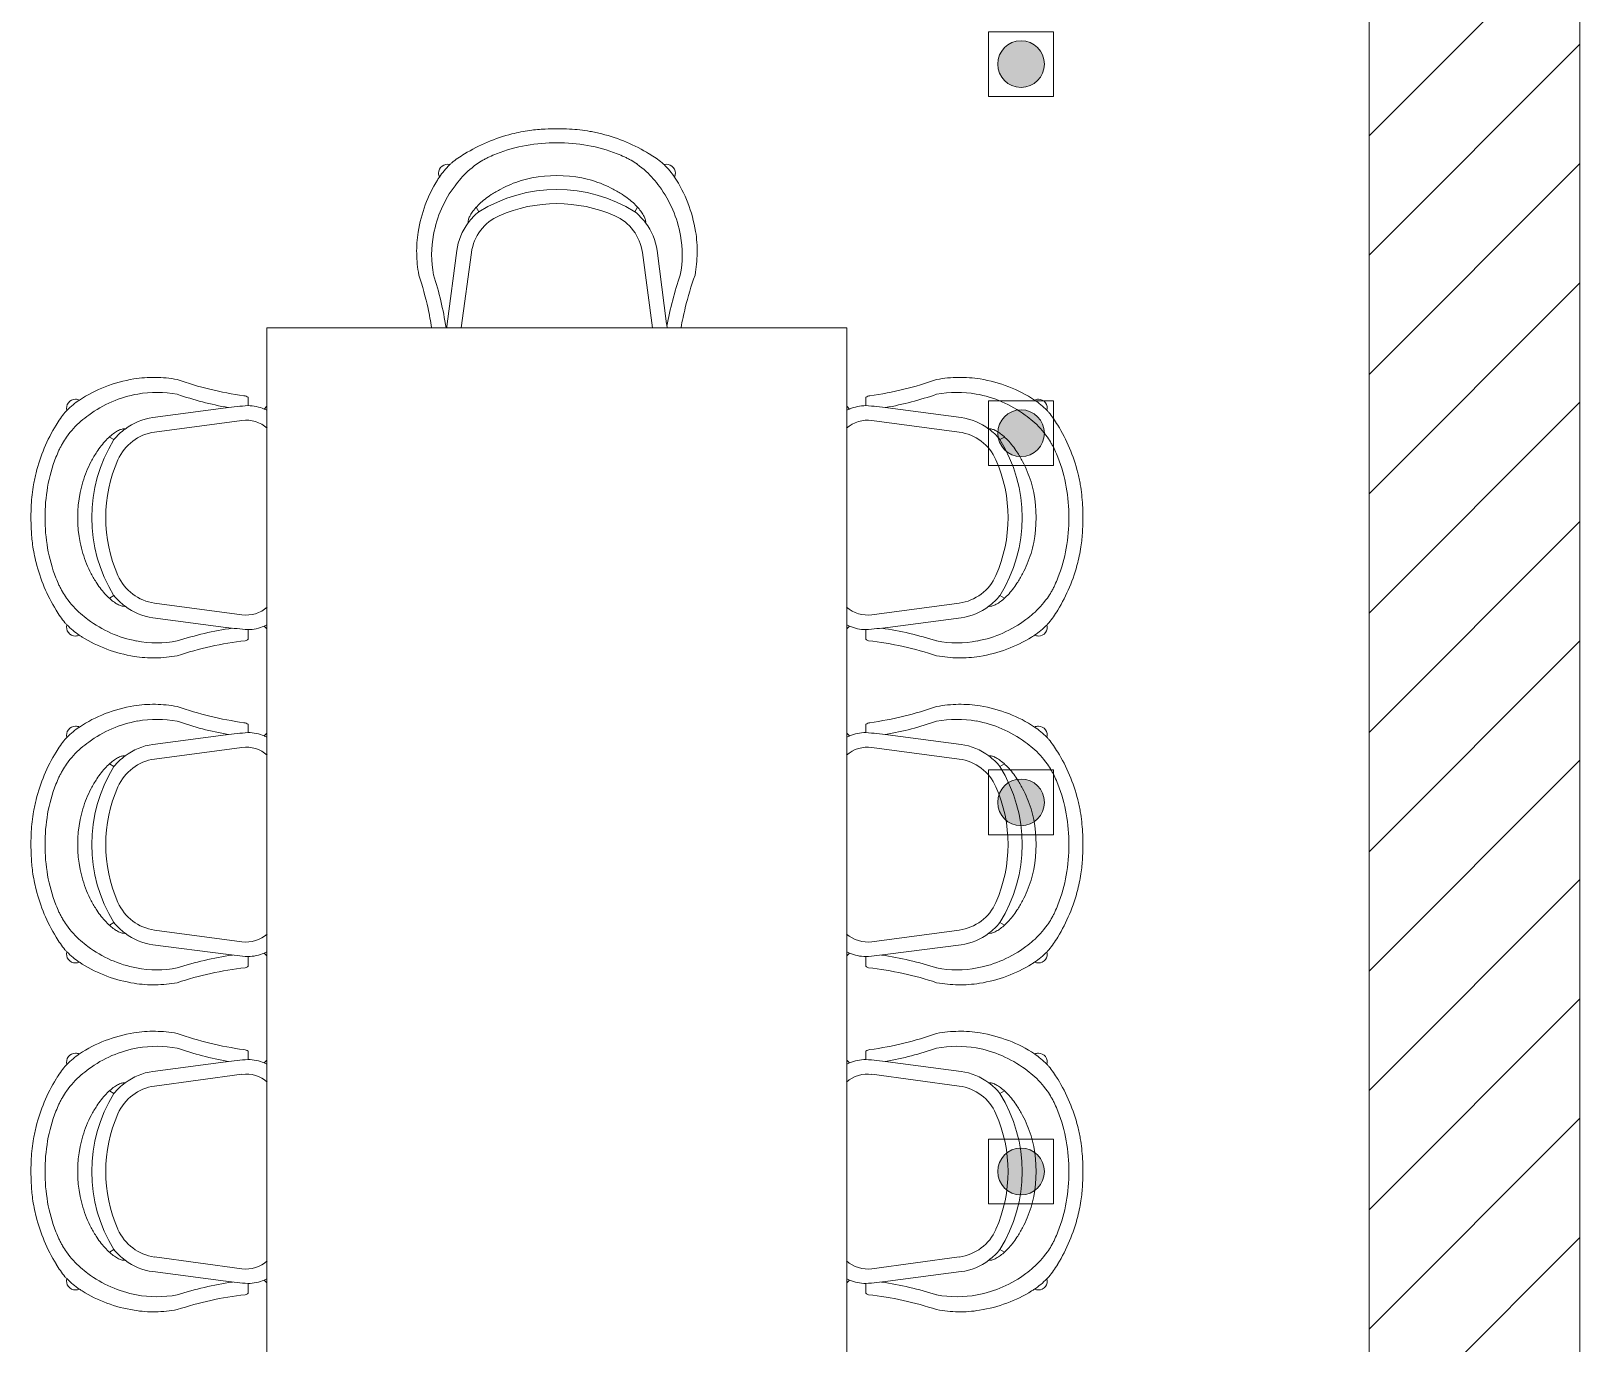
# Model space of a CAD drawing. Header units: millimetres. Extents: x 1680 to 166026, y 35966 to 91121.
# Drawn here: x 129413 to 132350, y 51140 to 53628 of the extents above; entities that cross this region are included whole.
import ezdxf

# ---------------------------------------------------------------- set-up
doc = ezdxf.new("R2010")
doc.units = ezdxf.units.MM
doc.layers.add('I-Furn', color=252, linetype='Continuous', lineweight=13)

# ---------------------------------------------------------------- blocks, each defined once
blk = doc.blocks.new('plan')
at = {"color": 252, "lineweight": 20, "true_color": 0x939598}
for p, q in [((503332.1, -213712.2), (503332.1, -192512.2)), ((502932.1, -202172.2), (502932.1, -213312.2))]:
    blk.add_line(p, q, dxfattribs=at)
at = {"color": 252, "linetype": 'Continuous', "lineweight": 20, "true_color": 0x939598}
for p, q in [((502932.1, -205528.4), (503332.1, -205128.4)), ((502932.1, -205754.7), (503332.1, -205354.7)), ((502932.1, -205981), (503332.1, -205581)), ((502932.1, -206207.3), (503332.1, -205807.3)), ((502932.1, -206433.5), (503332.1, -206033.5)), ((502932.1, -206659.8), (503332.1, -206259.8)), ((502932.1, -206886.1), (503332.1, -206486.1)), ((502932.1, -207112.4), (503332.1, -206712.4)), ((502932.1, -207338.6), (503332.1, -206938.6)), ((502932.1, -207564.9), (503332.1, -207164.9)), ((502932.1, -207791.2), (503332.1, -207391.2)), ((502932.1, -208017.5), (503332.1, -207617.5))]:
    blk.add_line(p, q, dxfattribs=at)
at = {"layer": 'I-Furn', "color": 252, "lineweight": 20, "true_color": 0x939598}
for p, q in [((501239.2, -205663.5), (501244.1, -205672.3)), ((501540.1, -205672.3), (501544.9, -205663.5)), ((501184, -205884.7), (501202.3, -205745.9)), ((501230.1, -205749.3), (501210.8, -205892.2)), ((501573.4, -205892.2), (501554.2, -205749.3)), ((501600.2, -205884.7), (501581.9, -205745.9)), ((500842.1, -205892.2), (500842.1, -209092.2)), ((501942.1, -205892.2), (500842.1, -205892.2)), ((501942.1, -209092.2), (501942.1, -205892.2)), ((500806.4, -206039.8), (500806.4, -206024)), ((501977.8, -206039.8), (501977.8, -206024)), ((500764.6, -206044.1), (500625.8, -206062.4)), ((500842.1, -206041.1), (500837.2, -206046.3)), ((501942.1, -206041.1), (501947.1, -206046.3)), ((502019.6, -206044.1), (502158.4, -206062.4)), ((500794.9, -206067.9), (500629.2, -206090.2)), ((501989.4, -206067.9), (502155, -206090.2)), ((500552.1, -206104.3), (500543.4, -206099.4)), ((502232.1, -206104.3), (502240.9, -206099.4)), ((500543.4, -206405.1), (500552.1, -206400.2)), ((502240.9, -206405.1), (502232.1, -206400.2)), ((500629.2, -206414.3), (500794.9, -206436.6)), ((502155, -206414.3), (501989.4, -206436.6)), ((500764.6, -206460.3), (500625.8, -206442.1)), ((500806.4, -206482.9), (500806.4, -206464.7)), ((500837.2, -206458.2), (500842.1, -206463.4)), ((501947.1, -206458.2), (501942.1, -206463.4)), ((501977.8, -206482.9), (501977.8, -206464.7)), ((502019.6, -206460.3), (502158.4, -206442.1)), ((500764.6, -206664.1), (500625.8, -206682.4)), ((500806.4, -206659.8), (500806.4, -206644)), ((500842.1, -206661.1), (500837.2, -206666.3)), ((501942.1, -206661.1), (501947.1, -206666.3)), ((501977.8, -206659.8), (501977.8, -206644)), ((502019.6, -206664.1), (502158.4, -206682.4)), ((500794.9, -206687.9), (500629.2, -206710.2)), ((501989.4, -206687.9), (502155, -206710.2)), ((500552.1, -206724.3), (500543.4, -206719.4)), ((502232.1, -206724.3), (502240.9, -206719.4)), ((500543.4, -207025.1), (500552.1, -207020.2)), ((502240.9, -207025.1), (502232.1, -207020.2)), ((500629.2, -207034.3), (500794.9, -207056.6)), ((502155, -207034.3), (501989.4, -207056.6)), ((500764.6, -207080.3), (500625.8, -207062.1)), ((500837.2, -207078.2), (500842.1, -207083.4)), ((501947.1, -207078.2), (501942.1, -207083.4)), ((502019.6, -207080.3), (502158.4, -207062.1)), ((500806.4, -207102.9), (500806.4, -207084.7)), ((501977.8, -207102.9), (501977.8, -207084.7)), ((500764.6, -207284.1), (500625.8, -207302.4)), ((500806.4, -207279.8), (500806.4, -207264)), ((500842.1, -207281.1), (500837.2, -207286.3)), ((501942.1, -207281.1), (501947.1, -207286.3)), ((501977.8, -207279.8), (501977.8, -207264)), ((502019.6, -207284.1), (502158.4, -207302.4)), ((500794.9, -207307.9), (500629.2, -207330.2)), ((501989.4, -207307.9), (502155, -207330.2)), ((500552.1, -207344.3), (500543.4, -207339.4)), ((502232.1, -207344.3), (502240.9, -207339.4)), ((500543.4, -207645.1), (500552.1, -207640.2)), ((502240.9, -207645.1), (502232.1, -207640.2)), ((500629.2, -207654.3), (500794.9, -207676.6)), ((502155, -207654.3), (501989.4, -207676.6)), ((500764.6, -207700.3), (500625.8, -207682.1)), ((500837.2, -207698.2), (500842.1, -207703.4)), ((501947.1, -207698.2), (501942.1, -207703.4)), ((502019.6, -207700.3), (502158.4, -207682.1)), ((500806.4, -207722.9), (500806.4, -207704.7)), ((501977.8, -207722.9), (501977.8, -207704.7))]:
    blk.add_line(p, q, dxfattribs=at)
for centre, radius, start, end in [((501383.7, -205833.1), 317.8, 103.9821, 121.6855), ((501400.5, -205833.1), 317.8, 58.2906, 76.0178), ((501383.7, -205833.1), 290.8, 99.8197, 111.3871), ((501392.1, -205880.1), 338.6, 80.1369, 99.8631), ((501400.5, -205833.1), 290.8, 68.6129, 80.1803), ((501184.6, -205599.3), 17, 74.9471, 180), ((501599.7, -205599.3), 17, 0, 105.0417), ((501184.6, -205599.3), 17, 180, 205.1257), ((501599.7, -205599.3), 17, 334.7377, 0), ((501392.1, -205911.2), 281.1, 58.2284, 121.7716), ((501316, -205760.8), 114.1, 129.0747, 143.7042), ((501451.6, -205776.8), 137, 37.5736, 49.7632), ((501311.7, -205760.3), 110.3, 142.561, 172.4955), ((501472.6, -205760.3), 110.3, 7.5045, 37.439), ((501948.1, -205985.4), 770.7, 172.4955, 173.0568), ((500836.1, -205985.4), 770.7, 6.9432, 7.5045), ((500793.9, -206046.2), 25.5, 60.6526, 79.3474), ((501990.3, -206046.2), 25.5, 100.6526, 119.3474), ((500479.2, -206044.7), 17, 90, 195.0417), ((500479.2, -206044.7), 17, 64.7377, 90), ((500865.3, -206808.3), 770.7, 94.3794, 97.5045), ((500804.6, -206124), 84.2, 67.2466, 88.7534), ((500806.3, -206123), 82.6, 64.1875, 68.0915), ((501977.9, -206123), 82.6, 111.9085, 115.8125), ((501979.6, -206124), 84.2, 91.2466, 112.7534), ((501919, -206808.3), 770.7, 82.4955, 85.6206), ((502305, -206044.7), 17, 90, 115.2623), ((502305, -206044.7), 17, 344.9583, 90), ((500712.9, -206243.8), 317.8, 148.2906, 166.0178), ((500656.7, -206192.7), 137, 127.5736, 139.7632), ((500640.2, -206171.8), 110.3, 97.5045, 127.439), ((502144, -206171.8), 110.3, 52.561, 82.4955), ((502127.6, -206192.7), 137, 40.2368, 52.4264), ((502071.3, -206243.8), 317.8, 13.9822, 31.7094), ((500791.1, -206252.3), 281.1, 148.2284, 211.7716), ((501993.2, -206252.3), 281.1, 328.2284, 31.7716), ((500712.9, -206243.8), 290.8, 158.6129, 170.1803), ((502071.3, -206243.8), 290.8, 9.8197, 21.3871), ((500760, -206252.2), 338.6, 170.1369, 189.8631), ((502024.3, -206252.2), 338.6, 350.1369, 9.8631), ((500712.9, -206260.6), 290.8, 189.8197, 201.3871), ((502071.3, -206260.6), 290.8, 338.6129, 350.1803), ((500712.9, -206260.6), 317.8, 193.9821, 211.6855), ((502071.3, -206260.6), 317.8, 328.3145, 346.0179), ((500640.7, -206328.3), 114.1, 219.0747, 233.7042), ((502143.5, -206328.3), 114.1, 306.2958, 320.9253), ((500640.2, -206332.7), 110.3, 232.561, 262.4955), ((502144, -206332.7), 110.3, 277.5045, 307.439), ((500479.2, -206459.8), 17, 164.9471, 270), ((500865.3, -205696.2), 770.7, 262.4955, 265.6206), ((500804.6, -206380.5), 84.2, 271.2466, 292.7534), ((500807.6, -206382), 81.5, 291.1779, 295.1859), ((501976.6, -206382), 81.5, 244.8141, 248.8221), ((501979.6, -206380.5), 84.2, 247.2466, 268.7534), ((501919, -205696.2), 770.7, 274.3794, 277.5045), ((502305, -206459.8), 17, 270, 15.0529), ((500479.2, -206459.8), 17, 270, 295.1257), ((500800.3, -206478.2), 7.68, 276.4311, 322.5062), ((501983.9, -206478.2), 7.68, 217.4938, 263.5689), ((502305, -206459.8), 17, 244.8743, 270), ((500793.9, -206666.2), 25.5, 60.6526, 79.3474), ((501990.3, -206666.2), 25.5, 100.6526, 119.3474), ((500479.2, -206664.7), 17, 90, 195.0417), ((500479.2, -206664.7), 17, 64.7377, 90), ((500865.3, -207428.3), 770.7, 94.3794, 97.5045), ((500804.6, -206744), 84.2, 67.2466, 88.7534), ((500806.3, -206743), 82.6, 64.1875, 68.0915), ((501977.9, -206743), 82.6, 111.9085, 115.8125), ((501979.6, -206744), 84.2, 91.2466, 112.7534), ((501919, -207428.3), 770.7, 82.4955, 85.6206), ((502305, -206664.7), 17, 90, 115.2623), ((502305, -206664.7), 17, 344.9583, 90), ((500712.9, -206863.8), 317.8, 148.2906, 166.0178), ((500640.2, -206791.8), 110.3, 97.5045, 127.439), ((502144, -206791.8), 110.3, 52.561, 82.4955), ((502071.3, -206863.8), 317.8, 13.9822, 31.7094), ((500791.1, -206872.3), 281.1, 148.2284, 211.7716), ((500656.7, -206812.7), 137, 127.5736, 139.7632), ((502127.6, -206812.7), 137, 40.2368, 52.4264), ((501993.2, -206872.3), 281.1, 328.2284, 31.7716), ((500712.9, -206863.8), 290.8, 158.6129, 170.1803), ((502071.3, -206863.8), 290.8, 9.8197, 21.3871), ((500760, -206872.2), 338.6, 170.1369, 189.8631), ((502024.3, -206872.2), 338.6, 350.1369, 9.8631), ((500712.9, -206880.6), 290.8, 189.8197, 201.3871), ((502071.3, -206880.6), 290.8, 338.6129, 350.1803), ((500712.9, -206880.6), 317.8, 193.9821, 211.6855), ((502071.3, -206880.6), 317.8, 328.3145, 346.0179), ((500640.7, -206948.3), 114.1, 219.0747, 233.7042), ((502143.5, -206948.3), 114.1, 306.2958, 320.9253), ((500640.2, -206952.7), 110.3, 232.561, 262.4955), ((502144, -206952.7), 110.3, 277.5045, 307.439), ((500479.2, -207079.8), 17, 164.9471, 270), ((500865.3, -206316.2), 770.7, 262.4955, 265.6206), ((500804.6, -207000.5), 84.2, 271.2466, 292.7534), ((500807.6, -207002), 81.5, 291.1779, 295.1859), ((501976.6, -207002), 81.5, 244.8141, 248.8221), ((501979.6, -207000.5), 84.2, 247.2466, 268.7534), ((501919, -206316.2), 770.7, 274.3794, 277.5045), ((502305, -207079.8), 17, 270, 15.0529), ((500479.2, -207079.8), 17, 270, 295.1257), ((500800.3, -207098.2), 7.68, 276.4311, 322.5062), ((501983.9, -207098.2), 7.68, 217.4938, 263.5689), ((502305, -207079.8), 17, 244.8743, 270), ((500479.2, -207284.7), 17, 90, 195.0417), ((500479.2, -207284.7), 17, 64.7377, 90), ((500865.3, -208048.3), 770.7, 94.3794, 97.5045), ((500793.9, -207286.2), 25.5, 60.6526, 79.3474), ((500804.6, -207364), 84.2, 67.2466, 88.7534), ((500806.3, -207363), 82.6, 64.1875, 68.0915), ((501977.9, -207363), 82.6, 111.9085, 115.8125), ((501979.6, -207364), 84.2, 91.2466, 112.7534), ((501990.3, -207286.2), 25.5, 100.6526, 119.3474), ((501919, -208048.3), 770.7, 82.4955, 85.6206), ((502305, -207284.7), 17, 90, 115.2623), ((502305, -207284.7), 17, 344.9583, 90), ((500712.9, -207483.8), 317.8, 148.2906, 166.0178), ((500640.2, -207411.8), 110.3, 97.5045, 127.439), ((502144, -207411.8), 110.3, 52.561, 82.4955), ((502071.3, -207483.8), 317.8, 13.9822, 31.7094), ((500791.1, -207492.3), 281.1, 148.2284, 211.7716), ((500656.7, -207432.7), 137, 127.5736, 139.7632), ((502127.6, -207432.7), 137, 40.2368, 52.4264), ((501993.2, -207492.3), 281.1, 328.2284, 31.7716), ((500712.9, -207483.8), 290.8, 158.6129, 170.1803), ((502071.3, -207483.8), 290.8, 9.8197, 21.3871), ((500760, -207492.2), 338.6, 170.1369, 189.8631), ((502024.3, -207492.2), 338.6, 350.1369, 9.8631), ((500712.9, -207500.6), 290.8, 189.8197, 201.3871), ((502071.3, -207500.6), 290.8, 338.6129, 350.1803), ((500712.9, -207500.6), 317.8, 193.9821, 211.6855), ((502071.3, -207500.6), 317.8, 328.3145, 346.0179), ((500640.7, -207568.3), 114.1, 219.0747, 233.7042), ((502143.5, -207568.3), 114.1, 306.2958, 320.9253), ((500640.2, -207572.7), 110.3, 232.561, 262.4955), ((502144, -207572.7), 110.3, 277.5045, 307.439), ((500479.2, -207699.8), 17, 164.9471, 270), ((500804.6, -207620.5), 84.2, 271.2466, 292.7534), ((500807.6, -207622), 81.5, 291.1779, 295.1859), ((501976.6, -207622), 81.5, 244.8141, 248.8221), ((501979.6, -207620.5), 84.2, 247.2466, 268.7534), ((502305, -207699.8), 17, 270, 15.0529), ((500479.2, -207699.8), 17, 270, 295.1257), ((500865.3, -206936.2), 770.7, 262.4955, 265.6206), ((500800.3, -207718.2), 7.68, 276.4311, 322.5062), ((501919, -206936.2), 770.7, 274.3794, 277.5045), ((501983.9, -207718.2), 7.68, 217.4938, 263.5689), ((502305, -207699.8), 17, 244.8743, 270)]:
    blk.add_arc(centre, radius, start, end, dxfattribs=at)
for centre, major_axis, ratio, start_param, end_param in [((501283.2, -205597.3), (124.7, 65.8), 0.478878, 2.144758, 2.412185), ((501314.8, -205606), (122.1, 55.5), 0.437253, 2.022491, 2.374731), ((501465, -205616.8), (-125.6, 47), 0.50749, 3.86733, 4.228209), ((501501.1, -205597.3), (-124.7, 65.8), 0.478878, 3.871, 4.138428), ((501601.3, -205874.4), (-429.5, 207.1), 0.744468, 6.087227, 6.136628), ((501392.1, -205804.1), (221.7, 0), 0.904663, 1.355749, 1.785826), ((501181.8, -205872), (432, 201.9), 0.743519, 0.150103, 0.202513), ((501532.5, -205838.5), (-352.5, 185.9), 0.742648, 6.164094, 6.506695), ((501247.9, -205830.9), (361.1, 168.7), 0.743443, 6.088233, 6.431545), ((501392.1, -205929.8), (273.1, 0), 0.999391, 1.15785, 1.983742), ((501318.2, -205761.2), (88.9, 0), 0.999391, 1.983742, 3.007899), ((501466, -205761.2), (88.9, 0), 0.999391, 0.133693, 1.15785), ((501505.9, -205778.3), (-348.5, 58.8), 0.757664, 6.267187, 6.554051), ((501278.4, -205778.7), (348.3, 59.8), 0.757502, 6.01024, 6.28875), ((500222.6, -206175.1), (886.1, 496.6), 0.781135, 5.999432, 6.127059), ((502570.7, -206190), (-899.1, 500), 0.784664, 0.138546, 0.261181), ((500710.8, -206396.4), (-168.7, 361.1), 0.743443, 6.088233, 6.431545), ((500658.6, -206366), (-59.8, 348.3), 0.757502, 6.01024, 6.28875), ((501069.9, -205073.7), (-500, -899.1), 0.784664, 0.138546, 0.261181), ((501714.4, -205073.7), (-500, 899.1), 0.784664, 2.880412, 3.003047), ((502125.7, -206366), (-59.8, -348.3), 0.757502, 3.136028, 3.414538), ((502073.5, -206396.4), (-168.7, -361.1), 0.743443, 2.993232, 3.336545), ((500477.2, -206143.3), (-65.8, -124.7), 0.478878, 3.871, 4.138428), ((502307.1, -206143.3), (-65.8, 124.7), 0.478878, 5.28635, 5.553778), ((500496.6, -206179.4), (-47, -125.6), 0.50749, 3.86733, 4.228209), ((500751.9, -206462.5), (-201.9, 432), 0.743519, 0.150103, 0.202513), ((500802.9, -206127.4), (0, 60), 0.999391, 5.553271, 6.416879), ((501981.4, -206127.4), (0, 60), 0.999391, 6.149492, 7.0131), ((502032.3, -206462.5), (-201.9, -432), 0.743519, 2.939079, 2.99149), ((502287.6, -206179.4), (-47, 125.6), 0.50749, 5.196569, 5.557448), ((500641.1, -206178.3), (0, 88.9), 0.999391, 0.133693, 1.15785), ((502143.2, -206178.3), (0, 88.9), 0.999391, 5.125335, 6.149492), ((500809.6, -206252.2), (0, 273.1), 0.999391, 1.15785, 1.983742), ((501974.6, -206252.2), (0, 273.1), 0.999391, 4.299443, 5.125335), ((500684, -206252.2), (0, 221.7), 0.904663, 1.355749, 1.785826), ((502100.2, -206252.2), (0, 221.7), 0.904663, 4.497359, 4.927436), ((500641.1, -206326.2), (0, 88.9), 0.999391, 1.983742, 3.007899), ((502143.2, -206326.2), (0, 88.9), 0.999391, 3.275286, 4.299443), ((500485.9, -206329.6), (-55.5, 122.1), 0.437253, 2.022491, 2.374731), ((502298.3, -206329.6), (-55.5, -122.1), 0.437253, 0.766862, 1.119102), ((500754.3, -206043.1), (-207.1, -429.5), 0.744468, 6.087227, 6.136628), ((500802.9, -206377.1), (0, 60), 0.999391, 3.007899, 3.871507), ((501981.4, -206377.1), (0, 60), 0.999391, 2.411678, 3.275286), ((502030, -206043.1), (-207.1, 429.5), 0.744468, 3.28815, 3.337551), ((500477.2, -206361.2), (-65.8, 124.7), 0.478878, 2.144758, 2.412185), ((500718.4, -206111.9), (-185.9, -352.5), 0.742648, 6.164094, 6.506695), ((501055, -207421.8), (-496.6, 886.1), 0.781135, 5.993716, 6.127059), ((501729.3, -207421.8), (-496.6, -886.1), 0.781135, 3.297719, 3.431062), ((502065.9, -206111.9), (-185.9, 352.5), 0.742648, 2.918083, 3.260684), ((502307.1, -206361.2), (-65.8, -124.7), 0.478878, 0.729407, 0.996835), ((500658.1, -206138.4), (-58.8, -348.5), 0.757664, 6.267187, 6.554051), ((502126.1, -206138.4), (-58.8, 348.5), 0.757664, 2.870727, 3.157591), ((500710.8, -207016.4), (-168.7, 361.1), 0.743443, 6.088233, 6.431545), ((500658.6, -206986), (-59.8, 348.3), 0.757502, 6.01024, 6.28875), ((501069.9, -205693.7), (-500, -899.1), 0.784664, 0.138546, 0.261181), ((501714.4, -205693.7), (-500, 899.1), 0.784664, 2.880412, 3.003047), ((502125.7, -206986), (-59.8, -348.3), 0.757502, 3.136028, 3.414538), ((502073.5, -207016.4), (-168.7, -361.1), 0.743443, 2.993232, 3.336545), ((500477.2, -206763.3), (-65.8, -124.7), 0.478878, 3.871, 4.138428), ((502307.1, -206763.3), (-65.8, 124.7), 0.478878, 5.28635, 5.553778), ((500496.6, -206799.4), (-47, -125.6), 0.50749, 3.86733, 4.228209), ((500751.9, -207082.5), (-201.9, 432), 0.743519, 0.150103, 0.202513), ((500802.9, -206747.4), (0, 60), 0.999391, 5.553271, 6.416879), ((501981.4, -206747.4), (0, 60), 0.999391, 6.149492, 7.0131), ((502032.3, -207082.5), (-201.9, -432), 0.743519, 2.939079, 2.99149), ((502287.6, -206799.4), (-47, 125.6), 0.50749, 5.196569, 5.557448), ((500641.1, -206798.3), (0, 88.9), 0.999391, 0.133693, 1.15785), ((502143.2, -206798.3), (0, 88.9), 0.999391, 5.125335, 6.149492), ((500809.6, -206872.2), (0, 273.1), 0.999391, 1.15785, 1.983742), ((501974.6, -206872.2), (0, 273.1), 0.999391, 4.299443, 5.125335), ((500684, -206872.2), (0, 221.7), 0.904663, 1.355749, 1.785826), ((502100.2, -206872.2), (0, 221.7), 0.904663, 4.497359, 4.927436), ((500641.1, -206946.2), (0, 88.9), 0.999391, 1.983742, 3.007899), ((502143.2, -206946.2), (0, 88.9), 0.999391, 3.275286, 4.299443), ((500485.9, -206949.6), (-55.5, 122.1), 0.437253, 2.022491, 2.374731), ((500802.9, -206997.1), (0, 60), 0.999391, 3.007899, 3.871507), ((501981.4, -206997.1), (0, 60), 0.999391, 2.411678, 3.275286), ((502298.3, -206949.6), (-55.5, -122.1), 0.437253, 0.766862, 1.119102), ((500477.2, -206981.2), (-65.8, 124.7), 0.478878, 2.144758, 2.412185), ((500754.3, -206663.1), (-207.1, -429.5), 0.744468, 6.087227, 6.136628), ((500718.4, -206731.9), (-185.9, -352.5), 0.742648, 6.164094, 6.506695), ((501055, -208041.8), (-496.6, 886.1), 0.781135, 5.993716, 6.127059), ((501729.3, -208041.8), (-496.6, -886.1), 0.781135, 3.297719, 3.431062), ((502065.9, -206731.9), (-185.9, 352.5), 0.742648, 2.918083, 3.260684), ((502030, -206663.1), (-207.1, 429.5), 0.744468, 3.28815, 3.337551), ((502307.1, -206981.2), (-65.8, -124.7), 0.478878, 0.729407, 0.996835), ((500658.1, -206758.4), (-58.8, -348.5), 0.757664, 6.267187, 6.554051), ((502126.1, -206758.4), (-58.8, 348.5), 0.757664, 2.870727, 3.157591), ((500710.8, -207636.4), (-168.7, 361.1), 0.743443, 6.088233, 6.431545), ((500658.6, -207606), (-59.8, 348.3), 0.757502, 6.01024, 6.28875), ((501069.9, -206313.7), (-500, -899.1), 0.784664, 0.138546, 0.261181), ((501714.4, -206313.7), (-500, 899.1), 0.784664, 2.880412, 3.003047), ((502125.7, -207606), (-59.8, -348.3), 0.757502, 3.136028, 3.414538), ((502073.5, -207636.4), (-168.7, -361.1), 0.743443, 2.993232, 3.336545), ((500477.2, -207383.3), (-65.8, -124.7), 0.478878, 3.871, 4.138428), ((502307.1, -207383.3), (-65.8, 124.7), 0.478878, 5.28635, 5.553778), ((500496.6, -207419.4), (-47, -125.6), 0.50749, 3.86733, 4.228209), ((500751.9, -207702.5), (-201.9, 432), 0.743519, 0.150103, 0.202513), ((500802.9, -207367.4), (0, 60), 0.999391, 5.553271, 6.416879), ((501981.4, -207367.4), (0, 60), 0.999391, 6.149492, 7.0131), ((502032.3, -207702.5), (-201.9, -432), 0.743519, 2.939079, 2.99149), ((502287.6, -207419.4), (-47, 125.6), 0.50749, 5.196569, 5.557448), ((500641.1, -207418.3), (0, 88.9), 0.999391, 0.133693, 1.15785), ((502143.2, -207418.3), (0, 88.9), 0.999391, 5.125335, 6.149492), ((500809.6, -207492.2), (0, 273.1), 0.999391, 1.15785, 1.983742), ((501974.6, -207492.2), (0, 273.1), 0.999391, 4.299443, 5.125335), ((500684, -207492.2), (0, 221.7), 0.904663, 1.355749, 1.785826), ((502100.2, -207492.2), (0, 221.7), 0.904663, 4.497359, 4.927436), ((500641.1, -207566.2), (0, 88.9), 0.999391, 1.983742, 3.007899), ((502143.2, -207566.2), (0, 88.9), 0.999391, 3.275286, 4.299443), ((500485.9, -207569.6), (-55.5, 122.1), 0.437253, 2.022491, 2.374731), ((500802.9, -207617.1), (0, 60), 0.999391, 3.007899, 3.871507), ((501981.4, -207617.1), (0, 60), 0.999391, 2.411678, 3.275286), ((502298.3, -207569.6), (-55.5, -122.1), 0.437253, 0.766862, 1.119102), ((500477.2, -207601.2), (-65.8, 124.7), 0.478878, 2.144758, 2.412185), ((500754.3, -207283.1), (-207.1, -429.5), 0.744468, 6.087227, 6.136628), ((500718.4, -207351.9), (-185.9, -352.5), 0.742648, 6.164094, 6.506695), ((502065.9, -207351.9), (-185.9, 352.5), 0.742648, 2.918083, 3.260684), ((502030, -207283.1), (-207.1, 429.5), 0.744468, 3.28815, 3.337551), ((502307.1, -207601.2), (-65.8, -124.7), 0.478878, 0.729407, 0.996835), ((500658.1, -207378.4), (-58.8, -348.5), 0.757664, 6.267187, 6.554051), ((501055, -208661.8), (-496.6, 886.1), 0.781135, 5.993716, 6.127059), ((501729.3, -208661.8), (-496.6, -886.1), 0.781135, 3.297719, 3.431062), ((502126.1, -207378.4), (-58.8, 348.5), 0.757664, 2.870727, 3.157591)]:
    blk.add_ellipse(centre, major_axis=major_axis, ratio=ratio, start_param=start_param, end_param=end_param, dxfattribs=at)
for points in [[(501340.7, -205518.1), (501335, -205518.8), (501323.7, -205520.7), (501312.5, -205523.2), (501306.9, -205524.7)], [(501369.8, -205515.4), (501365, -205515.7), (501355.2, -205516.3), (501345.5, -205517.4), (501340.7, -205518.1)], [(501416.2, -205515.5), (501408.5, -205515.1), (501393, -205514.7), (501377.6, -205515.1), (501369.8, -205515.4)], [(501454.8, -205519.8), (501448.4, -205518.7), (501435.6, -205516.8), (501422.7, -205515.8), (501416.2, -205515.5)], [(501477.3, -205524.7), (501473.6, -205523.7), (501466.1, -205522), (501458.6, -205520.5), (501454.8, -205519.8)], [(501192.6, -205579.4), (501192, -205580), (501190.7, -205581.1), (501189.6, -205582.3), (501189, -205582.9)], [(501216.8, -205562.6), (501212.4, -205565.2), (501204.1, -205570.6), (501196.3, -205576.4), (501192.6, -205579.4)], [(501591.6, -205579.4), (501587.9, -205576.4), (501580.2, -205570.6), (501571.9, -205565.3), (501567.6, -205562.7)], [(501595.3, -205582.9), (501594.7, -205582.3), (501593.5, -205581.1), (501592.2, -205580), (501591.6, -205579.4)], [(501165.6, -205612.1), (501156.3, -205627), (501140.9, -205658.3), (501131.9, -205692.7), (501129, -205710.7)], [(501169.2, -205606.5), (501168.5, -205607.5), (501167.3, -205609.3), (501166.2, -205611.2), (501165.6, -205612.1)], [(501344.8, -205608.2), (501337.9, -205609.6), (501324.3, -205612.9), (501304.4, -205620), (501285.5, -205628.9), (501273.5, -205636), (501267.6, -205639.8)], [(501516.6, -205639.8), (501510.8, -205636), (501498.8, -205628.9), (501479.8, -205620), (501460, -205612.9), (501446.4, -205609.6), (501439.4, -205608.2)], [(501655.1, -205709.9), (501651.9, -205690.8), (501642.1, -205654.6), (501625.3, -205622), (501615.1, -205606.6)], [(501267.6, -205639.8), (501263.5, -205642.5), (501255.8, -205648.1), (501245.1, -205657.2), (501239.1, -205663.6), (501236.3, -205666.8)], [(501547.9, -205666.8), (501545.2, -205663.6), (501539.2, -205657.2), (501528.5, -205648.1), (501520.7, -205642.5), (501516.6, -205639.8)], [(501224.1, -205693.3), (501223.7, -205692.2), (501223.7, -205689.3), (501225.6, -205683), (501229.8, -205675.2), (501233.9, -205669.7), (501236.3, -205666.8)], [(501560.2, -205693.3), (501560.5, -205692.2), (501560.6, -205689.3), (501558.6, -205683), (501554.4, -205675.2), (501550.3, -205669.7), (501547.9, -205666.8)], [(501129, -205710.7), (501126.9, -205724.2), (501125, -205751.1), (501127.8, -205778.5), (501130.3, -205792.2)], [(501654, -205792.2), (501656.5, -205778.3), (501659.3, -205750.7), (501657.3, -205723.4), (501655.1, -205709.9)], [(500589.8, -205989.3), (500570.7, -205992.4), (500534.5, -206002.2), (500501.9, -206019.1), (500486.5, -206029.3)], [(500672, -205990.4), (500658.2, -205987.8), (500630.6, -205985.1), (500603.3, -205987.1), (500589.8, -205989.3)], [(500798.6, -206021.1), (500776.8, -206018.1), (500733.9, -206009.9), (500692.4, -205997.6), (500672, -205990.4)], [(501985.6, -206021.1), (502007.4, -206018.1), (502050.4, -206009.9), (502091.8, -205997.6), (502112.2, -205990.4)], [(502112.2, -205990.4), (502126.1, -205987.8), (502153.7, -205985.1), (502181, -205987.1), (502194.5, -205989.3)], [(502194.5, -205989.3), (502213.5, -205992.4), (502249.8, -206002.2), (502282.4, -206019.1), (502297.8, -206029.3)], [(500459.3, -206052.8), (500456.3, -206056.5), (500450.5, -206064.2), (500445.2, -206072.5), (500442.6, -206076.8)], [(500462.8, -206049.1), (500462.2, -206049.7), (500461, -206050.9), (500459.8, -206052.1), (500459.3, -206052.8)], [(502321.5, -206049.1), (502322, -206049.7), (502323.2, -206050.9), (502324.4, -206052.1), (502325, -206052.8)], [(502325, -206052.8), (502328, -206056.5), (502333.7, -206064.2), (502339.1, -206072.5), (502341.7, -206076.8)], [(500573.2, -206084.2), (500572.1, -206083.8), (500569.2, -206083.8), (500562.8, -206085.7), (500555.1, -206089.9), (500549.5, -206094.1), (500546.7, -206096.5)], [(502211.1, -206084.2), (502212.2, -206083.8), (502215.1, -206083.8), (502221.4, -206085.7), (502229.1, -206089.9), (502234.7, -206094.1), (502237.5, -206096.5)], [(500546.7, -206096.5), (500543.5, -206099.2), (500537.1, -206105.2), (500528, -206115.9), (500522.3, -206123.7), (500519.7, -206127.7)], [(502237.5, -206096.5), (502240.7, -206099.2), (502247.1, -206105.2), (502256.3, -206115.9), (502261.9, -206123.7), (502264.5, -206127.7)], [(500519.7, -206127.7), (500515.9, -206133.6), (500508.8, -206145.6), (500499.9, -206164.6), (500492.8, -206184.4), (500489.4, -206198), (500488.1, -206204.9)], [(502264.5, -206127.7), (502268.4, -206133.6), (502275.4, -206145.6), (502284.4, -206164.6), (502291.4, -206184.4), (502294.8, -206198), (502296.2, -206204.9)], [(500404.5, -206167.1), (500403.6, -206170.8), (500401.9, -206178.3), (500400.4, -206185.8), (500399.7, -206189.6)], [(502379.7, -206167.1), (502380.6, -206170.8), (502382.4, -206178.3), (502383.9, -206185.8), (502384.6, -206189.6)], [(500399.7, -206189.6), (500398.6, -206196), (500396.7, -206208.8), (500395.7, -206221.7), (500395.4, -206228.1)], [(502384.6, -206189.6), (502385.7, -206196), (502387.5, -206208.8), (502388.5, -206221.7), (502388.8, -206228.1)], [(500395.4, -206228.1), (500395, -206235.9), (500394.6, -206251.3), (500395, -206266.8), (500395.3, -206274.5)], [(502388.8, -206228.1), (502389.2, -206235.9), (502389.7, -206251.3), (502389.3, -206266.8), (502388.9, -206274.5)], [(500395.3, -206274.5), (500395.5, -206279.4), (500396.2, -206289.2), (500397.3, -206298.9), (500397.9, -206303.7)], [(502388.9, -206274.5), (502388.7, -206279.4), (502388.1, -206289.2), (502387, -206298.9), (502386.3, -206303.7)], [(500397.9, -206303.7), (500398.7, -206309.4), (500400.6, -206320.6), (500403.1, -206331.9), (500404.6, -206337.4)], [(500488.1, -206299.5), (500489.4, -206306.5), (500492.8, -206320.1), (500499.9, -206339.9), (500508.8, -206358.9), (500515.9, -206370.9), (500519.7, -206376.8)], [(502296.2, -206299.5), (502294.8, -206306.5), (502291.4, -206320.1), (502284.4, -206339.9), (502275.4, -206358.9), (502268.4, -206370.9), (502264.5, -206376.8)], [(502386.3, -206303.7), (502385.5, -206309.4), (502383.7, -206320.6), (502381.1, -206331.9), (502379.7, -206337.4)], [(500519.7, -206376.8), (500522.3, -206380.8), (500528, -206388.6), (500537.1, -206399.3), (500543.5, -206405.3), (500546.7, -206408)], [(502264.5, -206376.8), (502261.9, -206380.8), (502256.3, -206388.6), (502247.1, -206399.3), (502240.7, -206405.3), (502237.5, -206408)], [(500442.5, -206427.6), (500445.1, -206431.9), (500450.4, -206440.3), (500456.3, -206448), (500459.3, -206451.7)], [(500573.2, -206420.3), (500572.1, -206420.7), (500569.2, -206420.7), (500562.8, -206418.7), (500555.1, -206414.6), (500549.5, -206410.4), (500546.7, -206408)], [(502211.1, -206420.3), (502212.2, -206420.7), (502215.1, -206420.7), (502221.4, -206418.7), (502229.1, -206414.6), (502234.7, -206410.4), (502237.5, -206408)], [(502341.7, -206427.6), (502339.2, -206431.9), (502333.8, -206440.3), (502328, -206448), (502325, -206451.7)], [(500459.3, -206451.7), (500459.9, -206452.4), (500461, -206453.6), (500462.2, -206454.8), (500462.8, -206455.4)], [(502325, -206451.7), (502324.4, -206452.4), (502323.2, -206453.6), (502322, -206454.8), (502321.5, -206455.4)], [(500486.4, -206475.2), (500487.4, -206475.8), (500489.2, -206477.1), (500491.1, -206478.2), (500492, -206478.7)], [(500492, -206478.7), (500506.8, -206488), (500538.2, -206503.4), (500572.6, -206512.4), (500590.6, -206515.3)], [(500672.1, -206514.1), (500692.9, -206507.2), (500735.2, -206495.5), (500779, -206488.3), (500801.2, -206485.8)], [(502112.1, -206514.1), (502091.4, -206507.2), (502049, -206495.5), (502005.3, -206488.3), (501983, -206485.8)], [(502292.3, -206478.7), (502277.4, -206488), (502246.1, -206503.4), (502211.6, -206512.4), (502193.6, -206515.3)], [(502297.8, -206475.2), (502296.9, -206475.8), (502295, -206477.1), (502293.2, -206478.2), (502292.3, -206478.7)], [(500590.6, -206515.3), (500604, -206517.5), (500631, -206519.4), (500658.4, -206516.6), (500672.1, -206514.1)], [(502193.6, -206515.3), (502180.2, -206517.5), (502153.2, -206519.4), (502125.9, -206516.6), (502112.1, -206514.1)], [(500589.8, -206609.3), (500570.7, -206612.4), (500534.5, -206622.2), (500501.9, -206639.1), (500486.5, -206649.3)], [(500672, -206610.4), (500658.2, -206607.8), (500630.6, -206605.1), (500603.3, -206607.1), (500589.8, -206609.3)], [(500798.6, -206641.1), (500776.8, -206638.1), (500733.9, -206629.9), (500692.4, -206617.6), (500672, -206610.4)], [(501985.6, -206641.1), (502007.4, -206638.1), (502050.4, -206629.9), (502091.8, -206617.6), (502112.2, -206610.4)], [(502112.2, -206610.4), (502126.1, -206607.8), (502153.7, -206605.1), (502181, -206607.1), (502194.5, -206609.3)], [(502194.5, -206609.3), (502213.5, -206612.4), (502249.8, -206622.2), (502282.4, -206639.1), (502297.8, -206649.3)], [(500462.8, -206669.1), (500462.2, -206669.7), (500461, -206670.9), (500459.8, -206672.1), (500459.3, -206672.8)], [(502321.5, -206669.1), (502322, -206669.7), (502323.2, -206670.9), (502324.4, -206672.1), (502325, -206672.8)], [(500459.3, -206672.8), (500456.3, -206676.5), (500450.5, -206684.2), (500445.2, -206692.5), (500442.6, -206696.8)], [(502325, -206672.8), (502328, -206676.5), (502333.7, -206684.2), (502339.1, -206692.5), (502341.7, -206696.8)], [(500546.7, -206716.5), (500543.5, -206719.2), (500537.1, -206725.2), (500528, -206735.9), (500522.3, -206743.7), (500519.7, -206747.7)], [(500573.2, -206704.2), (500572.1, -206703.8), (500569.2, -206703.8), (500562.8, -206705.7), (500555.1, -206709.9), (500549.5, -206714.1), (500546.7, -206716.5)], [(502211.1, -206704.2), (502212.2, -206703.8), (502215.1, -206703.8), (502221.4, -206705.7), (502229.1, -206709.9), (502234.7, -206714.1), (502237.5, -206716.5)], [(502237.5, -206716.5), (502240.7, -206719.2), (502247.1, -206725.2), (502256.3, -206735.9), (502261.9, -206743.7), (502264.5, -206747.7)], [(500519.7, -206747.7), (500515.9, -206753.6), (500508.8, -206765.6), (500499.9, -206784.6), (500492.8, -206804.4), (500489.4, -206818), (500488.1, -206824.9)], [(502264.5, -206747.7), (502268.4, -206753.6), (502275.4, -206765.6), (502284.4, -206784.6), (502291.4, -206804.4), (502294.8, -206818), (502296.2, -206824.9)], [(500404.5, -206787.1), (500403.6, -206790.8), (500401.9, -206798.3), (500400.4, -206805.8), (500399.7, -206809.6)], [(502379.7, -206787.1), (502380.6, -206790.8), (502382.4, -206798.3), (502383.9, -206805.8), (502384.6, -206809.6)], [(500399.7, -206809.6), (500398.6, -206816), (500396.7, -206828.8), (500395.7, -206841.7), (500395.4, -206848.1)], [(502384.6, -206809.6), (502385.7, -206816), (502387.5, -206828.8), (502388.5, -206841.7), (502388.8, -206848.1)], [(500395.4, -206848.1), (500395, -206855.9), (500394.6, -206871.3), (500395, -206886.8), (500395.3, -206894.5)], [(502388.8, -206848.1), (502389.2, -206855.9), (502389.7, -206871.3), (502389.3, -206886.8), (502388.9, -206894.5)], [(500395.3, -206894.5), (500395.5, -206899.4), (500396.2, -206909.2), (500397.3, -206918.9), (500397.9, -206923.7)], [(502388.9, -206894.5), (502388.7, -206899.4), (502388.1, -206909.2), (502387, -206918.9), (502386.3, -206923.7)], [(500397.9, -206923.7), (500398.7, -206929.4), (500400.6, -206940.6), (500403.1, -206951.9), (500404.6, -206957.4)], [(500488.1, -206919.5), (500489.4, -206926.5), (500492.8, -206940.1), (500499.9, -206959.9), (500508.8, -206978.9), (500515.9, -206990.9), (500519.7, -206996.8)], [(502296.2, -206919.5), (502294.8, -206926.5), (502291.4, -206940.1), (502284.4, -206959.9), (502275.4, -206978.9), (502268.4, -206990.9), (502264.5, -206996.8)], [(502386.3, -206923.7), (502385.5, -206929.4), (502383.7, -206940.6), (502381.1, -206951.9), (502379.7, -206957.4)], [(500519.7, -206996.8), (500522.3, -207000.8), (500528, -207008.6), (500537.1, -207019.3), (500543.5, -207025.3), (500546.7, -207028)], [(502264.5, -206996.8), (502261.9, -207000.8), (502256.3, -207008.6), (502247.1, -207019.3), (502240.7, -207025.3), (502237.5, -207028)], [(500442.5, -207047.6), (500445.1, -207051.9), (500450.4, -207060.3), (500456.3, -207068), (500459.3, -207071.7)], [(500573.2, -207040.3), (500572.1, -207040.7), (500569.2, -207040.7), (500562.8, -207038.7), (500555.1, -207034.6), (500549.5, -207030.4), (500546.7, -207028)], [(502211.1, -207040.3), (502212.2, -207040.7), (502215.1, -207040.7), (502221.4, -207038.7), (502229.1, -207034.6), (502234.7, -207030.4), (502237.5, -207028)], [(502341.7, -207047.6), (502339.2, -207051.9), (502333.8, -207060.3), (502328, -207068), (502325, -207071.7)], [(500459.3, -207071.7), (500459.9, -207072.4), (500461, -207073.6), (500462.2, -207074.8), (500462.8, -207075.4)], [(502325, -207071.7), (502324.4, -207072.4), (502323.2, -207073.6), (502322, -207074.8), (502321.5, -207075.4)], [(500486.4, -207095.2), (500487.4, -207095.8), (500489.2, -207097.1), (500491.1, -207098.2), (500492, -207098.7)], [(500492, -207098.7), (500506.8, -207108), (500538.2, -207123.4), (500572.6, -207132.4), (500590.6, -207135.3)], [(500672.1, -207134.1), (500692.9, -207127.2), (500735.2, -207115.5), (500779, -207108.3), (500801.2, -207105.8)], [(502112.1, -207134.1), (502091.4, -207127.2), (502049, -207115.5), (502005.3, -207108.3), (501983, -207105.8)], [(502292.3, -207098.7), (502277.4, -207108), (502246.1, -207123.4), (502211.6, -207132.4), (502193.6, -207135.3)], [(502297.8, -207095.2), (502296.9, -207095.8), (502295, -207097.1), (502293.2, -207098.2), (502292.3, -207098.7)], [(500590.6, -207135.3), (500604, -207137.5), (500631, -207139.4), (500658.4, -207136.6), (500672.1, -207134.1)], [(502193.6, -207135.3), (502180.2, -207137.5), (502153.2, -207139.4), (502125.9, -207136.6), (502112.1, -207134.1)], [(500589.8, -207229.3), (500570.7, -207232.4), (500534.5, -207242.2), (500501.9, -207259.1), (500486.5, -207269.3)], [(500672, -207230.4), (500658.2, -207227.8), (500630.6, -207225.1), (500603.3, -207227.1), (500589.8, -207229.3)], [(502112.2, -207230.4), (502126.1, -207227.8), (502153.7, -207225.1), (502181, -207227.1), (502194.5, -207229.3)], [(502194.5, -207229.3), (502213.5, -207232.4), (502249.8, -207242.2), (502282.4, -207259.1), (502297.8, -207269.3)], [(500798.6, -207261.1), (500776.8, -207258.1), (500733.9, -207249.9), (500692.4, -207237.6), (500672, -207230.4)], [(501985.6, -207261.1), (502007.4, -207258.1), (502050.4, -207249.9), (502091.8, -207237.6), (502112.2, -207230.4)], [(500459.3, -207292.8), (500456.3, -207296.5), (500450.5, -207304.2), (500445.2, -207312.5), (500442.6, -207316.8)], [(500462.8, -207289.1), (500462.2, -207289.7), (500461, -207290.9), (500459.8, -207292.1), (500459.3, -207292.8)], [(502321.5, -207289.1), (502322, -207289.7), (502323.2, -207290.9), (502324.4, -207292.1), (502325, -207292.8)], [(502325, -207292.8), (502328, -207296.5), (502333.7, -207304.2), (502339.1, -207312.5), (502341.7, -207316.8)], [(500546.7, -207336.5), (500543.5, -207339.2), (500537.1, -207345.2), (500528, -207355.9), (500522.3, -207363.7), (500519.7, -207367.7)], [(500573.2, -207324.2), (500572.1, -207323.8), (500569.2, -207323.8), (500562.8, -207325.7), (500555.1, -207329.9), (500549.5, -207334.1), (500546.7, -207336.5)], [(502211.1, -207324.2), (502212.2, -207323.8), (502215.1, -207323.8), (502221.4, -207325.7), (502229.1, -207329.9), (502234.7, -207334.1), (502237.5, -207336.5)], [(502237.5, -207336.5), (502240.7, -207339.2), (502247.1, -207345.2), (502256.3, -207355.9), (502261.9, -207363.7), (502264.5, -207367.7)], [(500519.7, -207367.7), (500515.9, -207373.6), (500508.8, -207385.6), (500499.9, -207404.6), (500492.8, -207424.4), (500489.4, -207438), (500488.1, -207444.9)], [(502264.5, -207367.7), (502268.4, -207373.6), (502275.4, -207385.6), (502284.4, -207404.6), (502291.4, -207424.4), (502294.8, -207438), (502296.2, -207444.9)], [(500399.7, -207429.6), (500398.6, -207436), (500396.7, -207448.8), (500395.7, -207461.7), (500395.4, -207468.1)], [(500404.5, -207407.1), (500403.6, -207410.8), (500401.9, -207418.3), (500400.4, -207425.8), (500399.7, -207429.6)], [(502379.7, -207407.1), (502380.6, -207410.8), (502382.4, -207418.3), (502383.9, -207425.8), (502384.6, -207429.6)], [(502384.6, -207429.6), (502385.7, -207436), (502387.5, -207448.8), (502388.5, -207461.7), (502388.8, -207468.1)], [(500395.4, -207468.1), (500395, -207475.9), (500394.6, -207491.3), (500395, -207506.8), (500395.3, -207514.5)], [(502388.8, -207468.1), (502389.2, -207475.9), (502389.7, -207491.3), (502389.3, -207506.8), (502388.9, -207514.5)], [(500395.3, -207514.5), (500395.5, -207519.4), (500396.2, -207529.2), (500397.3, -207538.9), (500397.9, -207543.7)], [(502388.9, -207514.5), (502388.7, -207519.4), (502388.1, -207529.2), (502387, -207538.9), (502386.3, -207543.7)], [(500397.9, -207543.7), (500398.7, -207549.4), (500400.6, -207560.6), (500403.1, -207571.9), (500404.6, -207577.4)], [(500488.1, -207539.5), (500489.4, -207546.5), (500492.8, -207560.1), (500499.9, -207579.9), (500508.8, -207598.9), (500515.9, -207610.9), (500519.7, -207616.8)], [(502296.2, -207539.5), (502294.8, -207546.5), (502291.4, -207560.1), (502284.4, -207579.9), (502275.4, -207598.9), (502268.4, -207610.9), (502264.5, -207616.8)], [(502386.3, -207543.7), (502385.5, -207549.4), (502383.7, -207560.6), (502381.1, -207571.9), (502379.7, -207577.4)], [(500519.7, -207616.8), (500522.3, -207620.8), (500528, -207628.6), (500537.1, -207639.3), (500543.5, -207645.3), (500546.7, -207648)], [(502264.5, -207616.8), (502261.9, -207620.8), (502256.3, -207628.6), (502247.1, -207639.3), (502240.7, -207645.3), (502237.5, -207648)], [(500442.5, -207667.6), (500445.1, -207671.9), (500450.4, -207680.3), (500456.3, -207688), (500459.3, -207691.7)], [(500573.2, -207660.3), (500572.1, -207660.7), (500569.2, -207660.7), (500562.8, -207658.7), (500555.1, -207654.6), (500549.5, -207650.4), (500546.7, -207648)], [(502211.1, -207660.3), (502212.2, -207660.7), (502215.1, -207660.7), (502221.4, -207658.7), (502229.1, -207654.6), (502234.7, -207650.4), (502237.5, -207648)], [(502341.7, -207667.6), (502339.2, -207671.9), (502333.8, -207680.3), (502328, -207688), (502325, -207691.7)], [(500459.3, -207691.7), (500459.9, -207692.4), (500461, -207693.6), (500462.2, -207694.8), (500462.8, -207695.4)], [(502325, -207691.7), (502324.4, -207692.4), (502323.2, -207693.6), (502322, -207694.8), (502321.5, -207695.4)], [(500486.4, -207715.2), (500487.4, -207715.8), (500489.2, -207717.1), (500491.1, -207718.2), (500492, -207718.7)], [(500492, -207718.7), (500506.8, -207728), (500538.2, -207743.4), (500572.6, -207752.4), (500590.6, -207755.3)], [(500672.1, -207754.1), (500692.9, -207747.2), (500735.2, -207735.5), (500779, -207728.3), (500801.2, -207725.8)], [(502112.1, -207754.1), (502091.4, -207747.2), (502049, -207735.5), (502005.3, -207728.3), (501983, -207725.8)], [(502292.3, -207718.7), (502277.4, -207728), (502246.1, -207743.4), (502211.6, -207752.4), (502193.6, -207755.3)], [(502297.8, -207715.2), (502296.9, -207715.8), (502295, -207717.1), (502293.2, -207718.2), (502292.3, -207718.7)], [(500590.6, -207755.3), (500604, -207757.5), (500631, -207759.4), (500658.4, -207756.6), (500672.1, -207754.1)], [(502193.6, -207755.3), (502180.2, -207757.5), (502153.2, -207759.4), (502125.9, -207756.6), (502112.1, -207754.1)]]:
    blk.add_open_spline(points, degree=3, dxfattribs=at)
for points, knots in [([(501239.7, -205582.2), (501243.4, -205579.7), (501249.3, -205575.8), (501257.7, -205571.2), (501266.4, -205567), (501273.1, -205564), (501277.7, -205562.3)], [0, 0, 0, 0, 0.333333, 0.5, 0.666667, 1, 1, 1, 1]), ([(501506.6, -205562.3), (501511.1, -205564), (501517.8, -205567), (501526.5, -205571.2), (501535, -205575.8), (501540.8, -205579.7), (501544.6, -205582.2)], [0, 0, 0, 0, 0.333333, 0.5, 0.666667, 1, 1, 1, 1]), ([(501130.3, -205792.2), (501137.2, -205813), (501146.2, -205846), (501152.6, -205879.8), (501154.6, -205892)], [0, 0, 0, 0, 0.5, 0.7784741, 0.7784741, 0.7784741, 0.7784741]), ([(501627.5, -205892), (501629.8, -205879.3), (501637, -205845.5), (501646.7, -205812.5), (501654, -205792.2)], [0.2059186, 0.2059186, 0.2059186, 0.2059186, 0.5, 1, 1, 1, 1]), ([(500442.2, -206137.8), (500443.9, -206133.2), (500446.8, -206126.6), (500451.1, -206117.8), (500455.7, -206109.4), (500459.6, -206103.5), (500462.1, -206099.8)], [0, 0, 0, 0, 0.333333, 0.5, 0.666667, 1, 1, 1, 1]), ([(502342.1, -206137.8), (502340.3, -206133.2), (502337.4, -206126.6), (502333.1, -206117.8), (502328.5, -206109.4), (502324.7, -206103.5), (502322.1, -206099.8)], [0, 0, 0, 0, 0.333333, 0.5, 0.666667, 1, 1, 1, 1]), ([(500462.1, -206404.7), (500459.6, -206401), (500455.7, -206395.1), (500451.1, -206386.7), (500446.8, -206377.9), (500443.9, -206371.3), (500442.2, -206366.7)], [0, 0, 0, 0, 0.333333, 0.5, 0.666667, 1, 1, 1, 1]), ([(502322.1, -206404.7), (502324.7, -206401), (502328.5, -206395.1), (502333.1, -206386.7), (502337.4, -206377.9), (502340.3, -206371.3), (502342.1, -206366.7)], [0, 0, 0, 0, 0.333333, 0.5, 0.666667, 1, 1, 1, 1]), ([(500442.2, -206757.8), (500443.9, -206753.2), (500446.8, -206746.6), (500451.1, -206737.8), (500455.7, -206729.4), (500459.6, -206723.5), (500462.1, -206719.8)], [0, 0, 0, 0, 0.333333, 0.5, 0.666667, 1, 1, 1, 1]), ([(502342.1, -206757.8), (502340.3, -206753.2), (502337.4, -206746.6), (502333.1, -206737.8), (502328.5, -206729.4), (502324.7, -206723.5), (502322.1, -206719.8)], [0, 0, 0, 0, 0.333333, 0.5, 0.666667, 1, 1, 1, 1]), ([(500462.1, -207024.7), (500459.6, -207021), (500455.7, -207015.1), (500451.1, -207006.7), (500446.8, -206997.9), (500443.9, -206991.3), (500442.2, -206986.7)], [0, 0, 0, 0, 0.333333, 0.5, 0.666667, 1, 1, 1, 1]), ([(502322.1, -207024.7), (502324.7, -207021), (502328.5, -207015.1), (502333.1, -207006.7), (502337.4, -206997.9), (502340.3, -206991.3), (502342.1, -206986.7)], [0, 0, 0, 0, 0.333333, 0.5, 0.666667, 1, 1, 1, 1]), ([(500442.2, -207377.8), (500443.9, -207373.2), (500446.8, -207366.6), (500451.1, -207357.8), (500455.7, -207349.4), (500459.6, -207343.5), (500462.1, -207339.8)], [0, 0, 0, 0, 0.333333, 0.5, 0.666667, 1, 1, 1, 1]), ([(502342.1, -207377.8), (502340.3, -207373.2), (502337.4, -207366.6), (502333.1, -207357.8), (502328.5, -207349.4), (502324.7, -207343.5), (502322.1, -207339.8)], [0, 0, 0, 0, 0.333333, 0.5, 0.666667, 1, 1, 1, 1]), ([(500462.1, -207644.7), (500459.6, -207641), (500455.7, -207635.1), (500451.1, -207626.7), (500446.8, -207617.9), (500443.9, -207611.3), (500442.2, -207606.7)], [0, 0, 0, 0, 0.333333, 0.5, 0.666667, 1, 1, 1, 1]), ([(502322.1, -207644.7), (502324.7, -207641), (502328.5, -207635.1), (502333.1, -207626.7), (502337.4, -207617.9), (502340.3, -207611.3), (502342.1, -207606.7)], [0, 0, 0, 0, 0.333333, 0.5, 0.666667, 1, 1, 1, 1])]:
    blk.add_open_spline(points, degree=3, knots=knots, dxfattribs=at)
blk = doc.blocks.new('A$C513457DA')
at = {"lineweight": 13}
h = blk.add_hatch(color=20, dxfattribs=at)
h.set_gradient(color1=(255, 63, 0), one_color=1, tint=1, name='SPHERICAL')
h.paths.add_polyline_path([(0, 65.5, 1), (131.1, 65.5, 1)])
at = {"color": 7, "lineweight": 13}
blk.add_circle((65.5, 65.5, 13.2), 65.5, dxfattribs=at)
blk = doc.blocks.new('asdasdasda')
at = {"color": 7, "lineweight": 5}
blk.add_lwpolyline([(61.4, 61.4), (61.4, -61.4), (-61.4, -61.4), (-61.4, 61.4)], close=True, dxfattribs=at)
at = {"color": 7, "lineweight": 13, "xscale": -0.6762847886416495, "yscale": 0.6762847886416495, "zscale": 0.6762847886416495, "rotation": 180}
blk.add_blockref('A$C513457DA', (-44.3, 44.3, -9), dxfattribs=at)

msp = doc.modelspace()

# ---------------------------------------------------------------- block references
for name, p in [('plan', (-370982.2, 258957.2)), ('asdasdasda', (131290, 53565)), ('asdasdasda', (131290, 52865)), ('asdasdasda', (131290, 52165)), ('asdasdasda', (131290, 51465))]:
    msp.add_blockref(name, p)

doc.saveas('drawing.dxf')
